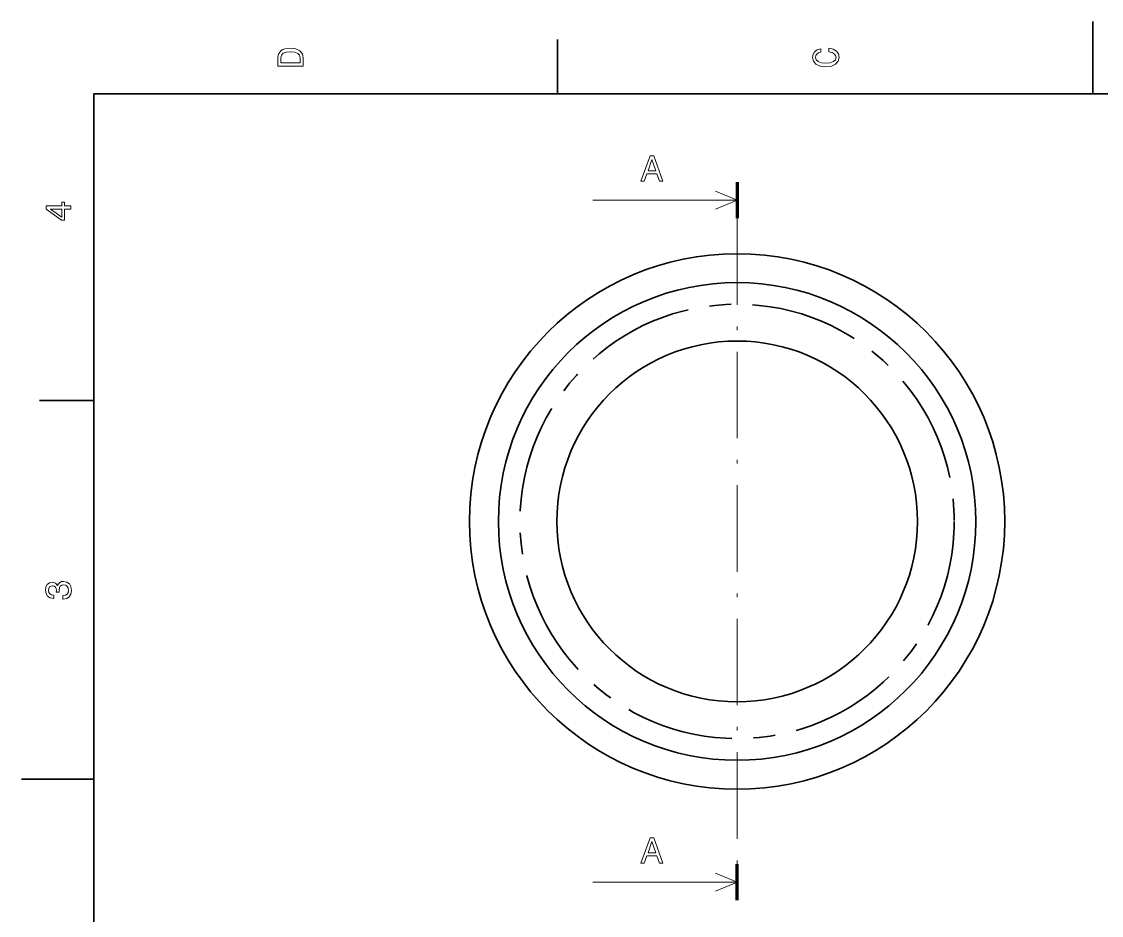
# Model space of a CAD drawing. Extents: x 0 to 297, y 0 to 210.
# Drawn here: x 0 to 149.7, y 86.1 to 210 of the extents above; entities that cross this region are included whole.
import ezdxf

# ---------------------------------------------------------------- set-up
doc = ezdxf.new("R2010")
doc.units = 0
doc.linetypes.add('AXES', pattern=[24, 15, -3, 3, -3])
doc.linetypes.add('DASHDOT', pattern=[18.5, 12, -3, 0.5, -3])

msp = doc.modelspace()

# ---------------------------------------------------------------- linework, layer by layer
at = {"color": 7, "lineweight": 35, "ltscale": 0.25}
for p, q in [((148.5, 200), (148.5, 210)), ((10, 105), (0, 105))]:
    msp.add_line(p, q, dxfattribs=at)
at = {"color": 7, "lineweight": 35, "ltscale": 0.1875}
for p, q in [((74.300003, 200), (74.300003, 207.5)), ((10, 157.5), (2.5, 157.5))]:
    msp.add_line(p, q, dxfattribs=at)
at = {"color": 7, "lineweight": 35}
for p, q in [((287, 200), (10, 200)), ((10, 200), (10, 10))]:
    msp.add_line(p, q, dxfattribs=at)
at = {"color": 7, "lineweight": 100, "ltscale": 0.125}
for p, q in [((99.197525, 187.75058), (99.197525, 182.75058)), ((99.197525, 88.230576), (99.197525, 93.230576))]:
    msp.add_line(p, q, dxfattribs=at)
at = {"color": 7, "lineweight": 13}
for p, q in [((99.197525, 185.25058), (79.197525, 185.25058)), ((99.197525, 90.730576), (79.197525, 90.730576))]:
    msp.add_line(p, q, dxfattribs=at)
at = {"color": 7, "linetype": 'DASHDOT', "lineweight": 13}
msp.add_line((99.197525, 182.75058), (99.197525, 93.230576), dxfattribs=at)
at = {"color": 7, "lineweight": 13}
for points in [[(35.533215, 204.994965), (35.533215, 203.829971), (39.033215, 203.829971), (39.033215, 204.994965), (38.922264, 205.544678), (38.584366, 205.953171), (38.034657, 206.205338), (37.283215, 206.296112), (36.516644, 206.215424), (36.21405, 206.114563), (35.971977, 205.973343), (35.644165, 205.56485), (35.563473, 205.297562)], [(35.951801, 204.959656), (36.027451, 205.342941), (36.259438, 205.605194), (36.672985, 205.761536), (37.283215, 205.811966), (37.873272, 205.756485), (38.286816, 205.600143), (38.533936, 205.332855), (38.614628, 204.959656), (38.614628, 204.298996), (35.951801, 204.298996)], [(111.93206, 205.817017), (112.35569, 205.716141), (112.658287, 205.549713), (112.844887, 205.317734), (112.905403, 205.045395), (112.814629, 204.71759), (112.54229, 204.460388), (112.098488, 204.28891), (111.483215, 204.233429), (110.872986, 204.28891), (110.424141, 204.455338), (110.151802, 204.71254), (110.055984, 205.045395), (110.106415, 205.287476), (110.247627, 205.494247), (110.474571, 205.655624), (110.787247, 205.766571), (110.787247, 206.245682), (110.308144, 206.094391), (109.94503, 205.832138), (109.718086, 205.474075), (109.637398, 205.045395), (109.763474, 204.510818), (110.116501, 204.10231), (110.696472, 203.840057), (111.483215, 203.749283), (112.269958, 203.840057), (112.84993, 204.10231), (113.208, 204.510818), (113.329041, 205.045395), (113.233215, 205.51442), (112.965927, 205.892654), (112.527161, 206.159943), (111.93206, 206.301163)], [(85.849197, 187.87558), (86.313171, 187.87558), (86.681328, 188.904404), (88.0783, 188.904404), (88.446457, 187.87558), (88.920525, 187.87558), (87.639542, 191.38063), (87.12513, 191.38063)], [(86.842712, 189.333069), (87.382339, 190.876297), (87.921967, 189.333069)], [(6.833213, 184.02739), (6.833213, 184.481277), (5.965778, 184.481277), (5.965778, 184.98056), (5.56232, 184.98056), (5.56232, 184.481277), (3.408862, 184.481277), (3.408862, 184.022339), (5.521974, 182.489197), (5.965778, 182.489197), (5.965778, 184.02739)], [(5.56232, 182.912827), (3.993876, 184.02739), (5.56232, 184.02739)], [(5.73379, 129.979111), (5.769093, 129.979111), (6.253242, 130.059799), (6.616354, 130.296829), (6.848343, 130.670029), (6.934078, 131.164276), (6.848343, 131.688766), (6.626441, 132.082138), (6.273415, 132.334305), (5.819525, 132.425079), (5.521974, 132.384735), (5.279899, 132.273788), (5.0933, 132.092224), (4.957133, 131.850143), (4.684798, 132.177963), (4.251081, 132.293961), (3.857709, 132.218307), (3.560158, 132.00145), (3.373559, 131.648422), (3.307997, 131.164276), (3.388689, 130.710388), (3.610591, 130.362396), (3.963617, 130.135452), (4.432637, 130.059799), (4.46794, 130.059799), (4.46794, 130.508652), (4.145173, 130.548996), (3.913184, 130.680115), (3.771974, 130.891937), (3.721542, 131.189484), (3.761888, 131.451736), (3.867795, 131.643372), (4.039265, 131.759369), (4.271254, 131.804764), (4.518372, 131.759369), (4.684798, 131.638336), (4.785663, 131.426514), (4.815922, 131.139053), (4.810879, 130.942368), (5.209294, 130.942368), (5.199208, 131.189484), (5.244596, 131.507217), (5.365634, 131.744247), (5.56232, 131.885452), (5.819525, 131.935883), (6.112032, 131.880417), (6.328891, 131.734161), (6.465058, 131.502167), (6.510447, 131.194534), (6.460014, 130.876801), (6.308718, 130.644821), (6.066643, 130.498566), (5.73379, 130.443085)], [(85.849197, 93.355576), (86.313171, 93.355576), (86.681328, 94.384392), (88.0783, 94.384392), (88.446457, 93.355576), (88.920525, 93.355576), (87.639542, 96.860619), (87.12513, 96.860619)], [(86.842712, 94.813065), (87.382339, 96.356293), (87.921967, 94.813065)]]:
    msp.add_lwpolyline(points, close=True, dxfattribs=at)
for points in [[(96.197525, 184.007935), (99.197525, 185.25058), (96.197525, 186.493225)], [(96.197525, 89.48793), (99.197525, 90.730576), (96.197525, 91.973221)]]:
    msp.add_lwpolyline(points, dxfattribs=at)
at = {"color": 7, "lineweight": 35}
for radius in [37.1, 33.1, 25]:
    msp.add_circle((99.197525, 140.730576), radius, dxfattribs=at)
at = {"color": 7, "linetype": 'AXES', "lineweight": 35}
msp.add_circle((99.197525, 140.730576), 30.1, dxfattribs=at)
at = {"color": 7, "lineweight": 5}
msp.add_point((125.264893, 155.780579), dxfattribs=at)

doc.saveas('drawing.dxf')
